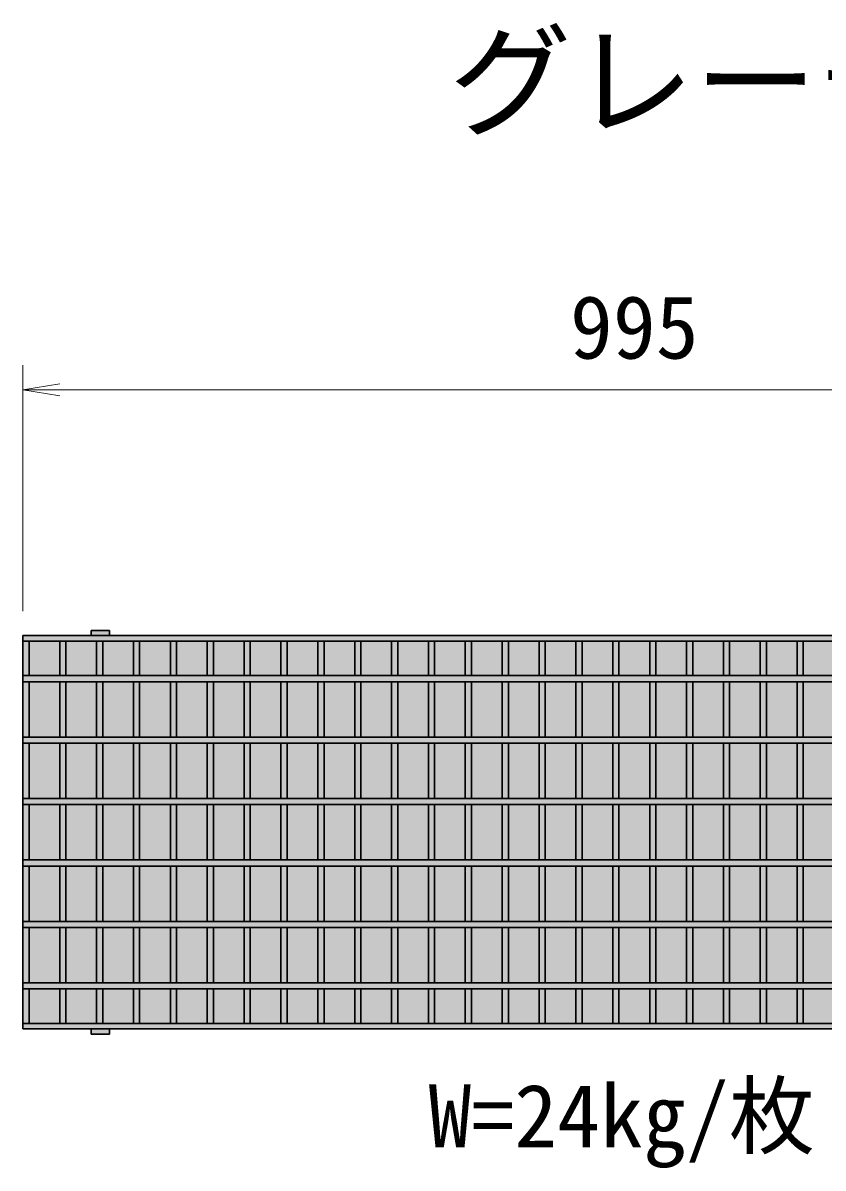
# Model space of a CAD drawing. Units: millimetres at full size, sheet at 1:20; details may follow other scales. Extents: x 0 to 19397, y -2099 to 11880.
# Drawn here: x 11153 to 11805, y 8620 to 9552 of the extents above; entities that cross this region are included whole.
import ezdxf
from ezdxf.enums import TextEntityAlignment as Align

# ---------------------------------------------------------------- set-up
doc = ezdxf.new("R2010")
doc.units = ezdxf.units.MM
doc.header["$LTSCALE"] = 20
for name, color, linetype, lineweight in [('D-STR', 7, 'Continuous', 30), ('D-STR-DIM', 7, 'Continuous', 13), ('V-nasSTD', 11, 'Continuous', 25)]:
    doc.layers.add(name, color=color, linetype=linetype, lineweight=lineweight)
doc.layers.add('D-TTL-TXT', color=7, linetype='Continuous')
doc.styles.add('ＭＳ ゴシック', font='')
doc.styles.get('ＭＳ ゴシック').set_extended_font_data('MS Gothic')

# ---------------------------------------------------------------- blocks, each defined once
blk = doc.blocks.new('open_arrow')
at = {"color": 0, "linetype": 'Continuous', "lineweight": -2}
blk.add_lwpolyline([(7.5, 1.25), (0, 0), (7.5, -1.25)], dxfattribs=at)

msp = doc.modelspace()

# ---------------------------------------------------------------- hatches: boundary and pattern name
at = {"layer": 'V-nasSTD'}
for points in [[(11208.99, 9053.43), (11208.99, 9057.58), (11223.99, 9057.58), (11223.99, 9053.43)], [(11153.49, 9053.43), (12148.49, 9053.43), (12148.49, 8733.43), (11153.49, 8733.43)], [(11223.99, 8733.43), (11223.99, 8729.29), (11208.99, 8729.29), (11208.99, 8733.43)]]:
    msp.add_hatch(color=256, dxfattribs=at).paths.add_polyline_path(points)

# ---------------------------------------------------------------- linework, layer by layer
at = {"layer": 'D-STR'}
for p, q in [((11208.99, 9057.58), (11208.99, 9053.43)), ((11208.99, 9057.58), (11223.99, 9057.58)), ((11223.99, 9057.58), (11223.99, 9053.43)), ((12148.49, 9053.43), (11153.49, 9053.43)), ((11153.49, 9053.43), (11153.49, 8733.43)), ((12148.49, 9048.93), (11153.49, 9048.93)), ((11158.49, 9048.93), (11158.49, 9020.93)), ((11183.49, 9020.93), (11183.49, 9048.93)), ((11188.49, 9020.93), (11188.49, 9048.93)), ((11213.49, 9020.93), (11213.49, 9048.93)), ((11218.49, 9020.93), (11218.49, 9048.93)), ((11243.49, 9020.93), (11243.49, 9048.93)), ((11248.49, 9020.93), (11248.49, 9048.93)), ((11273.49, 9020.93), (11273.49, 9048.93)), ((11278.49, 9020.93), (11278.49, 9048.93)), ((11303.49, 9020.93), (11303.49, 9048.93)), ((11308.49, 9020.93), (11308.49, 9048.93)), ((11333.49, 9020.93), (11333.49, 9048.93)), ((11338.49, 9020.93), (11338.49, 9048.93)), ((11363.49, 9020.93), (11363.49, 9048.93)), ((11368.49, 9020.93), (11368.49, 9048.93)), ((11393.49, 9020.93), (11393.49, 9048.93)), ((11398.49, 9020.93), (11398.49, 9048.93)), ((11423.49, 9020.93), (11423.49, 9048.93)), ((11428.49, 9020.93), (11428.49, 9048.93)), ((11453.49, 9020.93), (11453.49, 9048.93)), ((11458.49, 9020.93), (11458.49, 9048.93)), ((11483.49, 9020.93), (11483.49, 9048.93)), ((11488.49, 9020.93), (11488.49, 9048.93)), ((11513.49, 9020.93), (11513.49, 9048.93)), ((11518.49, 9020.93), (11518.49, 9048.93)), ((11543.49, 9020.93), (11543.49, 9048.93)), ((11548.49, 9020.93), (11548.49, 9048.93)), ((11573.49, 9020.93), (11573.49, 9048.93)), ((11578.49, 9020.93), (11578.49, 9048.93)), ((11603.49, 9020.93), (11603.49, 9048.93)), ((11608.49, 9020.93), (11608.49, 9048.93)), ((11633.49, 9020.93), (11633.49, 9048.93)), ((11638.49, 9020.93), (11638.49, 9048.93)), ((11663.49, 9020.93), (11663.49, 9048.93)), ((11668.49, 9020.93), (11668.49, 9048.93)), ((11693.49, 9020.93), (11693.49, 9048.93)), ((11698.49, 9020.93), (11698.49, 9048.93)), ((11723.49, 9020.93), (11723.49, 9048.93)), ((11728.49, 9020.93), (11728.49, 9048.93)), ((11753.49, 9020.93), (11753.49, 9048.93)), ((11758.49, 9020.93), (11758.49, 9048.93)), ((11783.49, 9020.93), (11783.49, 9048.93)), ((11788.49, 9020.93), (11788.49, 9048.93)), ((12148.49, 9020.93), (11153.49, 9020.93)), ((12148.49, 9015.93), (11153.49, 9015.93)), ((11158.49, 9015.93), (11158.49, 8970.93)), ((11183.49, 8970.93), (11183.49, 9015.93)), ((11188.49, 8970.93), (11188.49, 9015.93)), ((11213.49, 8970.93), (11213.49, 9015.93)), ((11218.49, 8970.93), (11218.49, 9015.93)), ((11243.49, 8970.93), (11243.49, 9015.93)), ((11248.49, 8970.93), (11248.49, 9015.93)), ((11273.49, 8970.93), (11273.49, 9015.93)), ((11278.49, 8970.93), (11278.49, 9015.93)), ((11303.49, 8970.93), (11303.49, 9015.93)), ((11308.49, 8970.93), (11308.49, 9015.93)), ((11333.49, 8970.93), (11333.49, 9015.93)), ((11338.49, 8970.93), (11338.49, 9015.93)), ((11363.49, 8970.93), (11363.49, 9015.93)), ((11368.49, 8970.93), (11368.49, 9015.93)), ((11393.49, 8970.93), (11393.49, 9015.93)), ((11398.49, 8970.93), (11398.49, 9015.93)), ((11423.49, 8970.93), (11423.49, 9015.93)), ((11428.49, 8970.93), (11428.49, 9015.93)), ((11453.49, 8970.93), (11453.49, 9015.93)), ((11458.49, 8970.93), (11458.49, 9015.93)), ((11483.49, 8970.93), (11483.49, 9015.93)), ((11488.49, 8970.93), (11488.49, 9015.93)), ((11513.49, 8970.93), (11513.49, 9015.93)), ((11518.49, 8970.93), (11518.49, 9015.93)), ((11543.49, 8970.93), (11543.49, 9015.93)), ((11548.49, 8970.93), (11548.49, 9015.93)), ((11573.49, 8970.93), (11573.49, 9015.93)), ((11578.49, 8970.93), (11578.49, 9015.93)), ((11603.49, 8970.93), (11603.49, 9015.93)), ((11608.49, 8970.93), (11608.49, 9015.93)), ((11633.49, 8970.93), (11633.49, 9015.93)), ((11638.49, 8970.93), (11638.49, 9015.93)), ((11663.49, 8970.93), (11663.49, 9015.93)), ((11668.49, 8970.93), (11668.49, 9015.93)), ((11693.49, 8970.93), (11693.49, 9015.93)), ((11698.49, 8970.93), (11698.49, 9015.93)), ((11723.49, 8970.93), (11723.49, 9015.93)), ((11728.49, 8970.93), (11728.49, 9015.93)), ((11753.49, 8970.93), (11753.49, 9015.93)), ((11758.49, 8970.93), (11758.49, 9015.93)), ((11783.49, 8970.93), (11783.49, 9015.93)), ((11788.49, 8970.93), (11788.49, 9015.93)), ((12148.49, 8970.93), (11153.49, 8970.93)), ((12148.49, 8965.93), (11153.49, 8965.93)), ((11158.49, 8965.93), (11158.49, 8920.93)), ((11183.49, 8920.93), (11183.49, 8965.93)), ((11188.49, 8920.93), (11188.49, 8965.93)), ((11213.49, 8920.93), (11213.49, 8965.93)), ((11218.49, 8920.93), (11218.49, 8965.93)), ((11243.49, 8920.93), (11243.49, 8965.93)), ((11248.49, 8920.93), (11248.49, 8965.93)), ((11273.49, 8920.93), (11273.49, 8965.93)), ((11278.49, 8920.93), (11278.49, 8965.93)), ((11303.49, 8920.93), (11303.49, 8965.93)), ((11308.49, 8920.93), (11308.49, 8965.93)), ((11333.49, 8920.93), (11333.49, 8965.93)), ((11338.49, 8920.93), (11338.49, 8965.93)), ((11363.49, 8920.93), (11363.49, 8965.93)), ((11368.49, 8920.93), (11368.49, 8965.93)), ((11393.49, 8920.93), (11393.49, 8965.93)), ((11398.49, 8920.93), (11398.49, 8965.93)), ((11423.49, 8920.93), (11423.49, 8965.93)), ((11428.49, 8920.93), (11428.49, 8965.93)), ((11453.49, 8920.93), (11453.49, 8965.93)), ((11458.49, 8920.93), (11458.49, 8965.93)), ((11483.49, 8920.93), (11483.49, 8965.93)), ((11488.49, 8920.93), (11488.49, 8965.93)), ((11513.49, 8920.93), (11513.49, 8965.93)), ((11518.49, 8920.93), (11518.49, 8965.93)), ((11543.49, 8920.93), (11543.49, 8965.93)), ((11548.49, 8920.93), (11548.49, 8965.93)), ((11573.49, 8920.93), (11573.49, 8965.93)), ((11578.49, 8920.93), (11578.49, 8965.93)), ((11603.49, 8920.93), (11603.49, 8965.93)), ((11608.49, 8920.93), (11608.49, 8965.93)), ((11633.49, 8920.93), (11633.49, 8965.93)), ((11638.49, 8920.93), (11638.49, 8965.93)), ((11663.49, 8920.93), (11663.49, 8965.93)), ((11668.49, 8920.93), (11668.49, 8965.93)), ((11693.49, 8920.93), (11693.49, 8965.93)), ((11698.49, 8920.93), (11698.49, 8965.93)), ((11723.49, 8920.93), (11723.49, 8965.93)), ((11728.49, 8920.93), (11728.49, 8965.93)), ((11753.49, 8920.93), (11753.49, 8965.93)), ((11758.49, 8920.93), (11758.49, 8965.93)), ((11783.49, 8920.93), (11783.49, 8965.93)), ((11788.49, 8920.93), (11788.49, 8965.93)), ((12148.49, 8920.93), (11153.49, 8920.93)), ((12148.49, 8915.93), (11153.49, 8915.93)), ((11158.49, 8915.93), (11158.49, 8870.93)), ((11183.49, 8870.93), (11183.49, 8915.93)), ((11188.49, 8870.93), (11188.49, 8915.93)), ((11213.49, 8870.93), (11213.49, 8915.93)), ((11218.49, 8870.93), (11218.49, 8915.93)), ((11243.49, 8870.93), (11243.49, 8915.93)), ((11248.49, 8870.93), (11248.49, 8915.93)), ((11273.49, 8870.93), (11273.49, 8915.93)), ((11278.49, 8870.93), (11278.49, 8915.93)), ((11303.49, 8870.93), (11303.49, 8915.93)), ((11308.49, 8870.93), (11308.49, 8915.93)), ((11333.49, 8870.93), (11333.49, 8915.93)), ((11338.49, 8870.93), (11338.49, 8915.93)), ((11363.49, 8870.93), (11363.49, 8915.93)), ((11368.49, 8870.93), (11368.49, 8915.93)), ((11393.49, 8870.93), (11393.49, 8915.93)), ((11398.49, 8870.93), (11398.49, 8915.93)), ((11423.49, 8870.93), (11423.49, 8915.93)), ((11428.49, 8870.93), (11428.49, 8915.93)), ((11453.49, 8870.93), (11453.49, 8915.93)), ((11458.49, 8870.93), (11458.49, 8915.93)), ((11483.49, 8870.93), (11483.49, 8915.93)), ((11488.49, 8870.93), (11488.49, 8915.93)), ((11513.49, 8870.93), (11513.49, 8915.93)), ((11518.49, 8870.93), (11518.49, 8915.93)), ((11543.49, 8870.93), (11543.49, 8915.93)), ((11548.49, 8870.93), (11548.49, 8915.93)), ((11573.49, 8870.93), (11573.49, 8915.93)), ((11578.49, 8870.93), (11578.49, 8915.93)), ((11603.49, 8870.93), (11603.49, 8915.93)), ((11608.49, 8870.93), (11608.49, 8915.93)), ((11633.49, 8870.93), (11633.49, 8915.93)), ((11638.49, 8870.93), (11638.49, 8915.93)), ((11663.49, 8870.93), (11663.49, 8915.93)), ((11668.49, 8870.93), (11668.49, 8915.93)), ((11693.49, 8870.93), (11693.49, 8915.93)), ((11698.49, 8870.93), (11698.49, 8915.93)), ((11723.49, 8870.93), (11723.49, 8915.93)), ((11728.49, 8870.93), (11728.49, 8915.93)), ((11753.49, 8870.93), (11753.49, 8915.93)), ((11758.49, 8870.93), (11758.49, 8915.93)), ((11783.49, 8870.93), (11783.49, 8915.93)), ((11788.49, 8870.93), (11788.49, 8915.93)), ((12148.49, 8870.93), (11153.49, 8870.93)), ((12148.49, 8865.93), (11153.49, 8865.93)), ((11158.49, 8865.93), (11158.49, 8820.93)), ((11183.49, 8820.93), (11183.49, 8865.93)), ((11188.49, 8820.93), (11188.49, 8865.93)), ((11213.49, 8820.93), (11213.49, 8865.93)), ((11218.49, 8820.93), (11218.49, 8865.93)), ((11243.49, 8820.93), (11243.49, 8865.93)), ((11248.49, 8820.93), (11248.49, 8865.93)), ((11273.49, 8820.93), (11273.49, 8865.93)), ((11278.49, 8820.93), (11278.49, 8865.93)), ((11303.49, 8820.93), (11303.49, 8865.93)), ((11308.49, 8820.93), (11308.49, 8865.93)), ((11333.49, 8820.93), (11333.49, 8865.93)), ((11338.49, 8820.93), (11338.49, 8865.93)), ((11363.49, 8820.93), (11363.49, 8865.93)), ((11368.49, 8820.93), (11368.49, 8865.93)), ((11393.49, 8820.93), (11393.49, 8865.93)), ((11398.49, 8820.93), (11398.49, 8865.93)), ((11423.49, 8820.93), (11423.49, 8865.93)), ((11428.49, 8820.93), (11428.49, 8865.93)), ((11453.49, 8820.93), (11453.49, 8865.93)), ((11458.49, 8820.93), (11458.49, 8865.93)), ((11483.49, 8820.93), (11483.49, 8865.93)), ((11488.49, 8820.93), (11488.49, 8865.93)), ((11513.49, 8820.93), (11513.49, 8865.93)), ((11518.49, 8820.93), (11518.49, 8865.93)), ((11543.49, 8820.93), (11543.49, 8865.93)), ((11548.49, 8820.93), (11548.49, 8865.93)), ((11573.49, 8820.93), (11573.49, 8865.93)), ((11578.49, 8820.93), (11578.49, 8865.93)), ((11603.49, 8820.93), (11603.49, 8865.93)), ((11608.49, 8820.93), (11608.49, 8865.93)), ((11633.49, 8820.93), (11633.49, 8865.93)), ((11638.49, 8820.93), (11638.49, 8865.93)), ((11663.49, 8820.93), (11663.49, 8865.93)), ((11668.49, 8820.93), (11668.49, 8865.93)), ((11693.49, 8820.93), (11693.49, 8865.93)), ((11698.49, 8820.93), (11698.49, 8865.93)), ((11723.49, 8820.93), (11723.49, 8865.93)), ((11728.49, 8820.93), (11728.49, 8865.93)), ((11753.49, 8820.93), (11753.49, 8865.93)), ((11758.49, 8820.93), (11758.49, 8865.93)), ((11783.49, 8820.93), (11783.49, 8865.93)), ((11788.49, 8820.93), (11788.49, 8865.93)), ((12148.49, 8820.93), (11153.49, 8820.93)), ((12148.49, 8815.93), (11153.49, 8815.93)), ((11158.49, 8815.93), (11158.49, 8770.93)), ((11183.49, 8770.93), (11183.49, 8815.93)), ((11188.49, 8770.93), (11188.49, 8815.93)), ((11213.49, 8770.93), (11213.49, 8815.93)), ((11218.49, 8770.93), (11218.49, 8815.93)), ((11243.49, 8770.93), (11243.49, 8815.93)), ((11248.49, 8770.93), (11248.49, 8815.93)), ((11273.49, 8770.93), (11273.49, 8815.93)), ((11278.49, 8770.93), (11278.49, 8815.93)), ((11303.49, 8770.93), (11303.49, 8815.93)), ((11308.49, 8770.93), (11308.49, 8815.93)), ((11333.49, 8770.93), (11333.49, 8815.93)), ((11338.49, 8770.93), (11338.49, 8815.93)), ((11363.49, 8770.93), (11363.49, 8815.93)), ((11368.49, 8770.93), (11368.49, 8815.93)), ((11393.49, 8770.93), (11393.49, 8815.93)), ((11398.49, 8770.93), (11398.49, 8815.93)), ((11423.49, 8770.93), (11423.49, 8815.93)), ((11428.49, 8770.93), (11428.49, 8815.93)), ((11453.49, 8770.93), (11453.49, 8815.93)), ((11458.49, 8770.93), (11458.49, 8815.93)), ((11483.49, 8770.93), (11483.49, 8815.93)), ((11488.49, 8770.93), (11488.49, 8815.93)), ((11513.49, 8770.93), (11513.49, 8815.93)), ((11518.49, 8770.93), (11518.49, 8815.93)), ((11543.49, 8770.93), (11543.49, 8815.93)), ((11548.49, 8770.93), (11548.49, 8815.93)), ((11573.49, 8770.93), (11573.49, 8815.93)), ((11578.49, 8770.93), (11578.49, 8815.93)), ((11603.49, 8770.93), (11603.49, 8815.93)), ((11608.49, 8770.93), (11608.49, 8815.93)), ((11633.49, 8770.93), (11633.49, 8815.93)), ((11638.49, 8770.93), (11638.49, 8815.93)), ((11663.49, 8770.93), (11663.49, 8815.93)), ((11668.49, 8770.93), (11668.49, 8815.93)), ((11693.49, 8770.93), (11693.49, 8815.93)), ((11698.49, 8770.93), (11698.49, 8815.93)), ((11723.49, 8770.93), (11723.49, 8815.93)), ((11728.49, 8770.93), (11728.49, 8815.93)), ((11753.49, 8770.93), (11753.49, 8815.93)), ((11758.49, 8770.93), (11758.49, 8815.93)), ((11783.49, 8770.93), (11783.49, 8815.93)), ((11788.49, 8770.93), (11788.49, 8815.93)), ((12148.49, 8770.93), (11153.49, 8770.93)), ((12148.49, 8765.93), (11153.49, 8765.93)), ((11158.49, 8765.93), (11158.49, 8737.93)), ((11183.49, 8737.93), (11183.49, 8765.93)), ((11188.49, 8737.93), (11188.49, 8765.93)), ((11213.49, 8737.93), (11213.49, 8765.93)), ((11218.49, 8737.93), (11218.49, 8765.93)), ((11243.49, 8737.93), (11243.49, 8765.93)), ((11248.49, 8737.93), (11248.49, 8765.93)), ((11273.49, 8737.93), (11273.49, 8765.93)), ((11278.49, 8737.93), (11278.49, 8765.93)), ((11303.49, 8737.93), (11303.49, 8765.93)), ((11308.49, 8737.93), (11308.49, 8765.93)), ((11333.49, 8737.93), (11333.49, 8765.93)), ((11338.49, 8737.93), (11338.49, 8765.93)), ((11363.49, 8737.93), (11363.49, 8765.93)), ((11368.49, 8737.93), (11368.49, 8765.93)), ((11393.49, 8737.93), (11393.49, 8765.93)), ((11398.49, 8737.93), (11398.49, 8765.93)), ((11423.49, 8737.93), (11423.49, 8765.93)), ((11428.49, 8737.93), (11428.49, 8765.93)), ((11453.49, 8737.93), (11453.49, 8765.93)), ((11458.49, 8737.93), (11458.49, 8765.93)), ((11483.49, 8737.93), (11483.49, 8765.93)), ((11488.49, 8737.93), (11488.49, 8765.93)), ((11513.49, 8737.93), (11513.49, 8765.93)), ((11518.49, 8737.93), (11518.49, 8765.93)), ((11543.49, 8737.93), (11543.49, 8765.93)), ((11548.49, 8737.93), (11548.49, 8765.93)), ((11573.49, 8737.93), (11573.49, 8765.93)), ((11578.49, 8737.93), (11578.49, 8765.93)), ((11603.49, 8737.93), (11603.49, 8765.93)), ((11608.49, 8737.93), (11608.49, 8765.93)), ((11633.49, 8737.93), (11633.49, 8765.93)), ((11638.49, 8737.93), (11638.49, 8765.93)), ((11663.49, 8737.93), (11663.49, 8765.93)), ((11668.49, 8737.93), (11668.49, 8765.93)), ((11693.49, 8737.93), (11693.49, 8765.93)), ((11698.49, 8737.93), (11698.49, 8765.93)), ((11723.49, 8737.93), (11723.49, 8765.93)), ((11728.49, 8737.93), (11728.49, 8765.93)), ((11753.49, 8737.93), (11753.49, 8765.93)), ((11758.49, 8737.93), (11758.49, 8765.93)), ((11783.49, 8737.93), (11783.49, 8765.93)), ((11788.49, 8737.93), (11788.49, 8765.93)), ((11153.49, 8737.93), (12148.49, 8737.93)), ((11153.49, 8733.43), (12148.49, 8733.43)), ((11208.99, 8729.29), (11208.99, 8733.43)), ((11223.99, 8729.29), (11223.99, 8733.43)), ((11208.99, 8729.29), (11223.99, 8729.29))]:
    msp.add_line(p, q, dxfattribs=at)
at = {"layer": 'D-STR-DIM'}
for p, q in [((11153.49, 9073.43), (11153.49, 9273.43)), ((11153.49, 9253.43), (12148.49, 9253.43))]:
    msp.add_line(p, q, dxfattribs=at)

# ---------------------------------------------------------------- block references
at = {"layer": 'D-STR-DIM', "xscale": 4, "yscale": 4}
msp.add_blockref('open_arrow', (11153.49, 9253.43), dxfattribs=at)

# ---------------------------------------------------------------- texts
at = {"layer": 'D-STR-DIM', "style": 'ＭＳ ゴシック'}
for s, p in [('995', (11650.99, 9263.43)), ('W=24kg/枚', (11640.69, 8621.69))]:
    msp.add_text(s, height=51.32, dxfattribs=at).set_placement(p, align=Align.BOTTOM_CENTER)
at = {"layer": 'D-TTL-TXT', "style": 'ＭＳ ゴシック'}
msp.add_text('グレーチング蓋', height=73.31, dxfattribs=at).set_placement((11849.95, 9445.99), align=Align.BOTTOM_CENTER)

doc.saveas('drawing.dxf')
